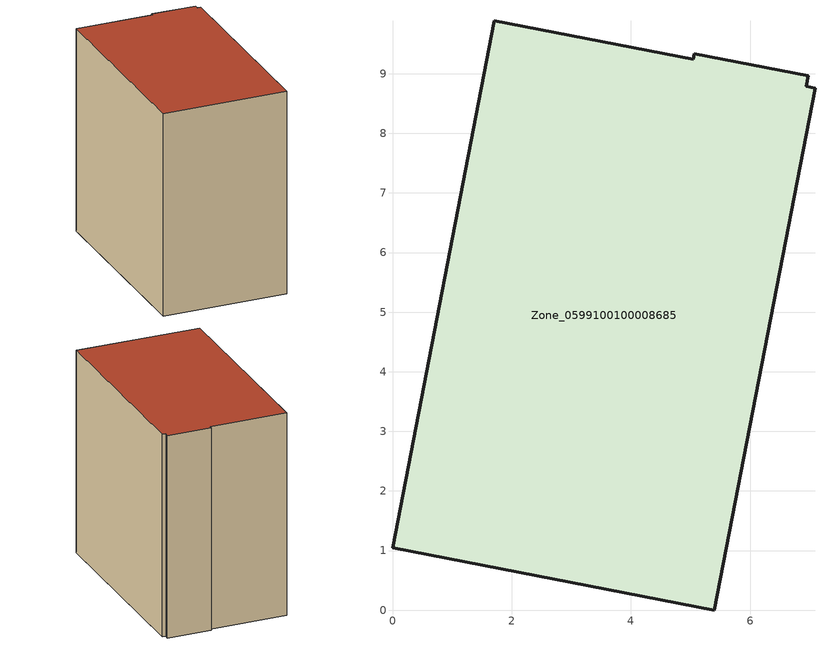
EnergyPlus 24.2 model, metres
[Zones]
Zone_0599100100008685
 floor ground (C_G): 1.71,9.89 5.04,9.24 5.06,9.34 6.98,8.97 6.95,8.79 7.09,8.76 5.4,0 0,1.04 z0
 wall outside (C_F): 5.04,9.24 1.71,9.89 0,1.04 5.4,0 7.09,8.76 6.95,8.79 6.98,8.97 5.06,9.34 5.04,9.24 z0:9.12
 roof outside (C_R): 7.09,8.76 6.95,8.79 6.98,8.97 5.06,9.34 5.04,9.24 1.71,9.89 0,1.04 5.4,0 z9.12
[BUILDING]
Pand.0599100100008685: North Axis=0; Terrain=City; Loads Convergence Tolerance Value=0.04; Temperature Convergence Tolerance Value=0.4; Solar Distribution=FullExterior; Maximum Number of Warmup Days=25; Minimum Number of Warmup Days=1
[Site:Location]
Rotterdam.The.Hague.AP_ZH_NLD Design_Conditions: Latitude=51.96; Longitude=4.45; Time Zone=1; Elevation=-4.5
[SITE:GROUNDTEMPERATURE:BUILDINGSURFACE]
18, 18, 18, 18, 18, 18, 18, 18, 18, 18, 18, 18
[MATERIAL] Thermal Absorptance=0.9; Solar Absorptance=0.7; Visible Absorptance=0.7
Name | Roughness | Thickness | Conductivity | Density | Specific Heat
G.TI.2015-2018 | MediumSmooth | 0.15 | 0.0428571 | 540 | 1210
F.TI.2015-2018 | Rough | 0.3 | 0.0666667 | 1920 | 840
R.TI.2015-2018 | MediumRough | 0.2 | 0.0333333 | 1500 | 1000
[CONSTRUCTION]
C_G: G.TI.2015-2018
C_F: F.TI.2015-2018
C_R: R.TI.2015-2018
[ZONE]
Zone_0599100100008685: Type=1; Multiplier=1; Ceiling Height=Autocalculate; Volume=Autocalculate; Floor Area=autocalculate; Part of Total Floor Area=Yes
[ZONEINFILTRATION:DESIGNFLOWRATE]
Infil_Zone_0599100100008685: Zone or ZoneList or Space or SpaceList=Zone_0599100100008685; Schedule=AlwaysOn; Design Flow Rate Calculation Method=Flow/Area; Flow Rate per Floor Area=0.0015; Constant Term Coefficient=1; Temperature Term Coefficient=0; Velocity Term Coefficient=0; Velocity Squared Term Coefficient=0
[HVACTEMPLATE:ZONE:IDEALLOADSAIRSYSTEM]
Zone_0599100100008685: Maximum Heating Supply Air Temperature=50; Minimum Cooling Supply Air Temperature=13; Maximum Heating Supply Air Humidity Ratio=0.0156; Minimum Cooling Supply Air Humidity Ratio=0.0077; Heating Limit=NoLimit; Cooling Limit=NoLimit; Dehumidification Control Type=ConstantSensibleHeatRatio; Cooling Sensible Heat Ratio=0.7; Dehumidification Setpoint=60; Humidification Control Type=None; Humidification Setpoint=30; Outdoor Air Method=None; Outdoor Air Flow Rate per Person=0.00944; Outdoor Air Flow Rate per Zone Floor Area=0; Outdoor Air Flow Rate per Zone=0; Demand Controlled Ventilation Type=None; Outdoor Air Economizer Type=NoEconomizer; Heat Recovery Type=None; Sensible Heat Recovery Effectiveness=0.7; Latent Heat Recovery Effectiveness=0.65
[ZONECONTROL:THERMOSTAT]
ThermostatControl_Zone_0599100100008685: Zone or ZoneList=Zone_0599100100008685; Control Type Schedule=DualSetpointControlType; Control 1=Thermostat_Zone_0599100100008685; Temperature Difference Between Cutout And Setpoint=0
[THERMOSTATSETPOINT:DUALSETPOINT]
Thermostat_Zone_0599100100008685: Heating Setpoint Temperature Schedule=HeatingSetpoint_Zone_0599100100008685; Cooling Setpoint Temperature Schedule=CoolingSetpoint_Zone_0599100100008685
[SCHEDULE:COMPACT]
HeatingSetpoint_Zone_0599100100008685: Through: 12/31, For: AllDays, Until: 24:00, 21
CoolingSetpoint_Zone_0599100100008685: Through: 12/31, For: AllDays, Until: 24:00, 24
DualSetpointControlType: Through: 12/31, For: AllDays, Until: 24:00, 4
AlwaysOn: Through: 12/31, For: AllDays, Until: 24:00, 1
